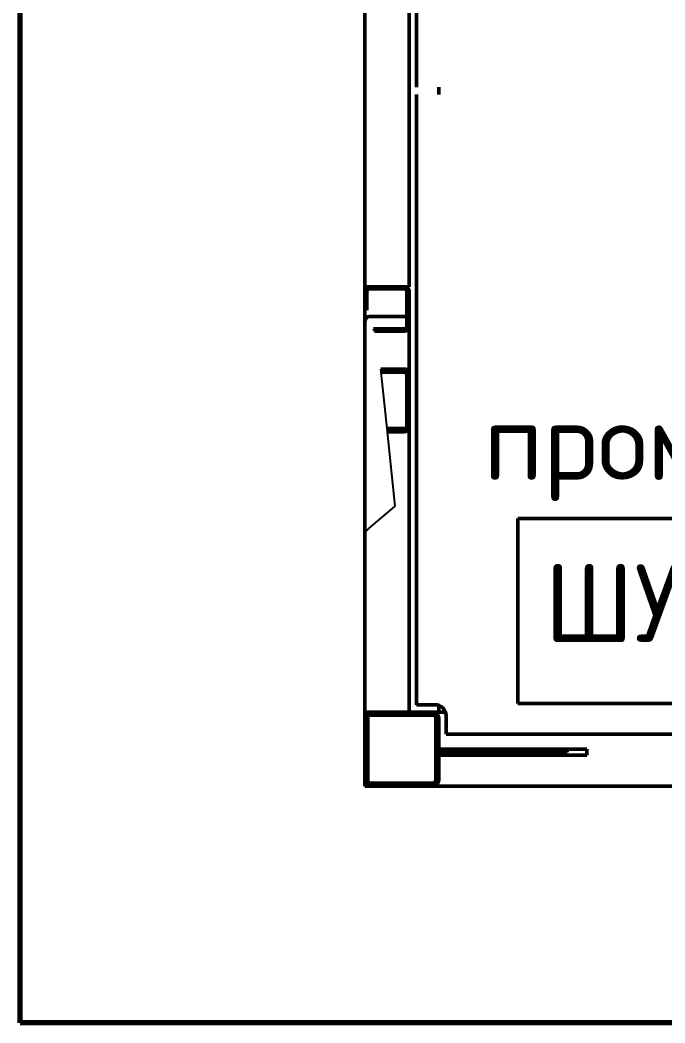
# Model space of a CAD drawing. Header units: millimetres. Extents: x 1463 to 10524, y 7125 to 13164.
# Drawn here: x 7720.1 to 7807.3, y 12557.6 to 12693.2 of the extents above; entities that cross this region are included whole.
import ezdxf

# ---------------------------------------------------------------- set-up
doc = ezdxf.new("R2010")
doc.units = ezdxf.units.MM
doc.header["$LTSCALE"] = 4
for name, color, linetype, lineweight in [('Border (ISO)', 7, 'Continuous', 70), ('Break Line (ISO)', 7, 'Continuous', 25), ('Hatch (ISO)', 7, 'Continuous', 18), ('Symbol (ISO)', 7, 'Continuous', 25), ('Visible (ISO)', 7, 'Continuous', 50)]:
    doc.layers.add(name, color=color, linetype=linetype, lineweight=lineweight)
doc.styles.add('Note Text (DIN)', font='isocpeur.ttf')
pattern_1 = [(60, (7708.099, 12545.631), (-8.2489, 4.7625), [])]

# ---------------------------------------------------------------- blocks, each defined once
blk = doc.blocks.new('Borders right top border')
at = {"layer": 'Border (ISO)'}
for p, q in [((4, 4), (4, 206)), ((293, 4), (4, 4))]:
    blk.add_line(p, q, dxfattribs=at)

msp = doc.modelspace()

# ---------------------------------------------------------------- hatches: boundary and pattern name
at = {"layer": 'Hatch (ISO)'}
h = msp.add_hatch(dxfattribs=at)
h.set_pattern_fill('ANSI31', color=256, scale=76.2, angle=-15, style=0)
h.set_pattern_definition([(30, (7708.099, 12545.631), (-4.7625, 8.2489), [])])
edge = h.paths.add_edge_path()
edge.add_line((7766.98, 12654), (7766.68, 12654.84))
edge.add_line((7766.68, 12654.84), (7766.68, 12656.55))
edge.add_ellipse((7767.28, 12656.55), major_axis=(-0.6, 0), ratio=1, start_angle=270, end_angle=360, ccw=False)
edge.add_line((7767.28, 12657.15), (7772.08, 12657.15))
edge.add_ellipse((7772.08, 12656.55), major_axis=(0, 0.6), ratio=1, start_angle=270, end_angle=360, ccw=False)
edge.add_line((7772.68, 12656.55), (7772.68, 12651.75))
edge.add_ellipse((7772.08, 12651.75), major_axis=(0.6, 0), ratio=1, start_angle=270, end_angle=360, ccw=False)
edge.add_line((7772.08, 12651.15), (7768, 12651.15))
edge.add_line((7768, 12651.15), (7767.89, 12651.45))
edge.add_line((7767.89, 12651.45), (7772.08, 12651.45))
edge.add_ellipse((7772.08, 12651.75), major_axis=(0, -0.3), ratio=1, start_angle=0, end_angle=90)
edge.add_line((7772.38, 12651.75), (7772.38, 12656.55))
edge.add_ellipse((7772.08, 12656.55), major_axis=(0.3, 0), ratio=1, start_angle=0, end_angle=90)
edge.add_line((7772.08, 12656.85), (7767.28, 12656.85))
edge.add_ellipse((7767.28, 12656.55), major_axis=(0, 0.3), ratio=1, start_angle=0, end_angle=90)
edge.add_line((7766.98, 12656.55), (7766.98, 12654))
h = msp.add_hatch(dxfattribs=at)
h.set_pattern_fill('ANSI31', color=256, scale=76.2, angle=15, style=0)
h.set_pattern_definition(pattern_1)
edge = h.paths.add_edge_path()
edge.add_line((7769.74, 12637.54), (7772.08, 12637.54))
edge.add_ellipse((7772.08, 12638.39), major_axis=(0, 0.849), ratio=0.707107, start_angle=180, end_angle=270)
edge.add_line((7772.68, 12638.39), (7772.68, 12645.18))
edge.add_ellipse((7772.08, 12645.18), major_axis=(0, -0.849), ratio=0.707107, start_angle=90, end_angle=180)
edge.add_line((7772.08, 12646.03), (7768.85, 12646.03))
edge.add_line((7768.85, 12646.03), (7768.89, 12645.6))
edge.add_line((7768.89, 12645.6), (7772.08, 12645.6))
edge.add_ellipse((7772.08, 12645.18), major_axis=(0, -0.424), ratio=0.707107, start_angle=90, end_angle=180, ccw=False)
edge.add_line((7772.38, 12645.18), (7772.38, 12638.39))
edge.add_ellipse((7772.08, 12638.39), major_axis=(0, 0.424), ratio=0.707107, start_angle=180, end_angle=270, ccw=False)
edge.add_line((7772.08, 12637.97), (7769.7, 12637.97))
edge.add_line((7769.7, 12637.97), (7769.74, 12637.54))
h = msp.add_hatch(dxfattribs=at)
h.set_pattern_fill('ANSI31', color=256, scale=76.2, angle=105.0002, style=0)
h.set_pattern_definition([(150, (7708.099, 12545.631), (-4.7625, -8.2489), [])])
edge = h.paths.add_edge_path()
edge.add_line((7767.48, 12589.65), (7775.88, 12589.65))
edge.add_ellipse((7775.88, 12590.45), major_axis=(0.8, 0), ratio=1, start_angle=270, end_angle=360)
edge.add_line((7776.68, 12590.45), (7776.68, 12598.85))
edge.add_ellipse((7775.88, 12598.85), major_axis=(0, 0.8), ratio=1, start_angle=270, end_angle=360)
edge.add_line((7775.88, 12599.65), (7767.48, 12599.65))
edge.add_ellipse((7767.48, 12598.85), major_axis=(-0.8, 0), ratio=1, start_angle=270, end_angle=360)
edge.add_line((7766.68, 12598.85), (7766.68, 12590.45))
edge.add_ellipse((7767.48, 12590.45), major_axis=(0, -0.8), ratio=1, start_angle=270, end_angle=360)
edge = h.paths.add_edge_path(flags=0)
edge.add_line((7767.08, 12590.45), (7767.08, 12598.85))
edge.add_ellipse((7767.48, 12598.85), major_axis=(0, 0.4), ratio=1, start_angle=0, end_angle=90, ccw=False)
edge.add_line((7767.48, 12599.25), (7775.88, 12599.25))
edge.add_ellipse((7775.88, 12598.85), major_axis=(0.4, 0), ratio=1, start_angle=0, end_angle=90, ccw=False)
edge.add_line((7776.28, 12598.85), (7776.28, 12590.45))
edge.add_ellipse((7775.88, 12590.45), major_axis=(0, -0.4), ratio=1, start_angle=0, end_angle=90, ccw=False)
edge.add_line((7775.88, 12590.05), (7767.48, 12590.05))
edge.add_ellipse((7767.48, 12590.45), major_axis=(-0.4, 0), ratio=1, start_angle=0, end_angle=90, ccw=False)
h = msp.add_hatch(dxfattribs=at)
h.set_pattern_fill('ANSI31', color=256, scale=76.2, angle=15, style=0)
h.set_pattern_definition(pattern_1)
h.paths.add_polyline_path([(7777.05, 12594.65), (7777.05, 12594.25), (7794.05, 12594.25), (7794.05, 12594.65)])

# ---------------------------------------------------------------- linework, layer by layer
at = {"layer": 'Break Line (ISO)'}
for p, q in [((7766.98, 12654), (7766.68, 12654.84)), ((7768, 12651.15), (7767.89, 12651.45)), ((7768.89, 12645.6), (7768.85, 12646.03)), ((7769.7, 12637.97), (7768.89, 12645.6)), ((7769.74, 12637.54), (7769.7, 12637.97)), ((7770.8, 12627.48), (7769.74, 12637.54)), ((7767.28, 12624.51), (7770.8, 12627.48)), ((7767.28, 12624.51), (7766.68, 12624))]:
    msp.add_line(p, q, dxfattribs=at)
at = {"layer": 'Visible (ISO)'}
for p, q in [((7773.68, 12684.15), (7773.68, 12818.65)), ((7766.68, 12657.15), (7766.68, 12757.15)), ((7772.68, 12657.15), (7772.68, 12757.15)), ((7776.68, 12683.15), (7776.68, 12684.15)), ((7773.68, 12600.65), (7773.68, 12683.15)), ((7766.68, 12656.55), (7766.68, 12657.15)), ((7766.68, 12657.15), (7767.28, 12657.15)), ((7772.08, 12657.15), (7767.28, 12657.15)), ((7767.28, 12656.85), (7772.08, 12656.85)), ((7772.08, 12657.15), (7772.68, 12657.15)), ((7766.68, 12656.55), (7766.68, 12654.84)), ((7766.98, 12654), (7766.98, 12656.55)), ((7772.38, 12656.55), (7772.38, 12651.75)), ((7772.68, 12651.75), (7772.68, 12656.55)), ((7766.68, 12652.29), (7766.68, 12654.84)), ((7767.28, 12653.14), (7772.08, 12653.14)), ((7766.68, 12624), (7766.68, 12652.29)), ((7772.08, 12651.45), (7767.89, 12651.45)), ((7772.68, 12645.18), (7772.68, 12651.75)), ((7768, 12651.15), (7772.08, 12651.15)), ((7772.08, 12646.03), (7768.85, 12646.03)), ((7768.89, 12645.6), (7772.08, 12645.6)), ((7772.38, 12645.18), (7772.38, 12638.39)), ((7772.68, 12638.39), (7772.68, 12645.18)), ((7772.08, 12637.97), (7769.7, 12637.97)), ((7772.68, 12599.65), (7772.68, 12638.39)), ((7769.74, 12637.54), (7772.08, 12637.54)), ((7787.36, 12625.83), (7787.36, 12600.83)), ((7847.36, 12625.83), (7787.36, 12625.83)), ((7766.68, 12599.65), (7766.68, 12624)), ((7776.18, 12600.65), (7773.68, 12600.65)), ((7776.68, 12599.65), (7776.68, 12600.57)), ((7787.36, 12600.83), (7847.36, 12600.83)), ((7766.68, 12599.65), (7766.68, 12599.05)), ((7767.28, 12599.65), (7766.68, 12599.65)), ((7766.68, 12598.85), (7766.68, 12599.05)), ((7766.68, 12598.85), (7766.68, 12590.45)), ((7767.08, 12590.45), (7767.08, 12598.85)), ((7767.28, 12599.65), (7767.48, 12599.65)), ((7775.88, 12599.65), (7767.48, 12599.65)), ((7767.48, 12599.25), (7775.88, 12599.25)), ((7776.08, 12599.65), (7775.88, 12599.65)), ((7776.08, 12599.65), (7776.68, 12599.65)), ((7776.28, 12598.85), (7776.28, 12590.45)), ((7776.68, 12599.65), (7777.59, 12599.65)), ((7776.68, 12590.45), (7776.68, 12598.85)), ((7777.68, 12596.65), (7777.68, 12599.15)), ((7995.68, 12596.65), (7777.68, 12596.65)), ((7777.05, 12594.65), (7776.68, 12594.65)), ((7777.05, 12594.65), (7777.05, 12594.25)), ((7794.05, 12594.65), (7777.05, 12594.65)), ((7794.05, 12594.65), (7796.68, 12594.65)), ((7794.05, 12594.25), (7794.05, 12594.65)), ((7796.68, 12593.85), (7796.68, 12594.65)), ((7776.68, 12594.25), (7777.05, 12594.25)), ((7776.68, 12593.85), (7793.68, 12593.85)), ((7777.05, 12594.25), (7794.05, 12594.25)), ((7796.68, 12593.85), (7793.68, 12593.85)), ((7766.68, 12590.25), (7766.68, 12590.45)), ((7766.68, 12590.25), (7766.68, 12589.65)), ((7766.68, 12589.65), (7767.48, 12589.65)), ((7775.88, 12590.05), (7767.48, 12590.05)), ((7767.48, 12589.65), (7775.88, 12589.65)), ((7775.88, 12589.65), (7997.28, 12589.65))]:
    msp.add_line(p, q, dxfattribs=at)
for centre, radius, start, end in [((7767.28, 12656.55), 0.6, 90, 180), ((7767.28, 12656.55), 0.3, 90, 180), ((7772.08, 12656.55), 0.6, 0, 90), ((7772.08, 12656.55), 0.3, 0, 90), ((7772.08, 12651.75), 0.6, 270, 0), ((7772.08, 12651.75), 0.3, 270, 0), ((7776.18, 12599.15), 1.5, 0, 90), ((7767.48, 12598.85), 0.8, 90, 180), ((7767.48, 12598.85), 0.4, 90, 180), ((7775.88, 12598.85), 0.8, 0, 90), ((7775.88, 12598.85), 0.4, 0, 90), ((7767.48, 12590.45), 0.8, 180, 270), ((7767.48, 12590.45), 0.4, 180, 270), ((7775.88, 12590.45), 0.4, 270, 0), ((7775.88, 12590.45), 0.8, 270, 0)]:
    msp.add_arc(centre, radius, start, end, dxfattribs=at)
for centre, major_axis, start_param, end_param in [((7767.28, 12652.29), (0, -0.849), 3.141593, 4.712389), ((7772.08, 12652.29), (0, -0.849), 2.617994, 3.141593), ((7772.08, 12645.18), (0, -0.849), 1.570796, 3.141593), ((7772.08, 12645.18), (0, -0.424), 1.570796, 3.141593), ((7772.08, 12638.39), (0, 0.849), 3.141593, 4.712389), ((7772.08, 12638.39), (0, 0.424), 3.141593, 4.712389)]:
    msp.add_ellipse(centre, major_axis=major_axis, ratio=0.707107, start_param=start_param, end_param=end_param, dxfattribs=at)

# ---------------------------------------------------------------- block references
at = {"xscale": 3, "yscale": 3, "zscale": 3}
msp.add_blockref('Borders right top border', (7708.1, 12545.63), dxfattribs=at)

# ---------------------------------------------------------------- texts
at = {"layer": 'Symbol (ISO)', "char_height": 10.5, "attachment_point": 1, "style": 'Note Text (DIN)'}
for s, insert, width in [('\\fISOCPEUR|b0|i0;промывные насосы', (7782.7, 12641.53), 119.6396), ('ШУН-ПВ', (7790.94, 12619.61), 95.5032)]:
    msp.add_mtext(s, dxfattribs=dict(at, insert=insert, width=width))

doc.saveas('drawing.dxf')
